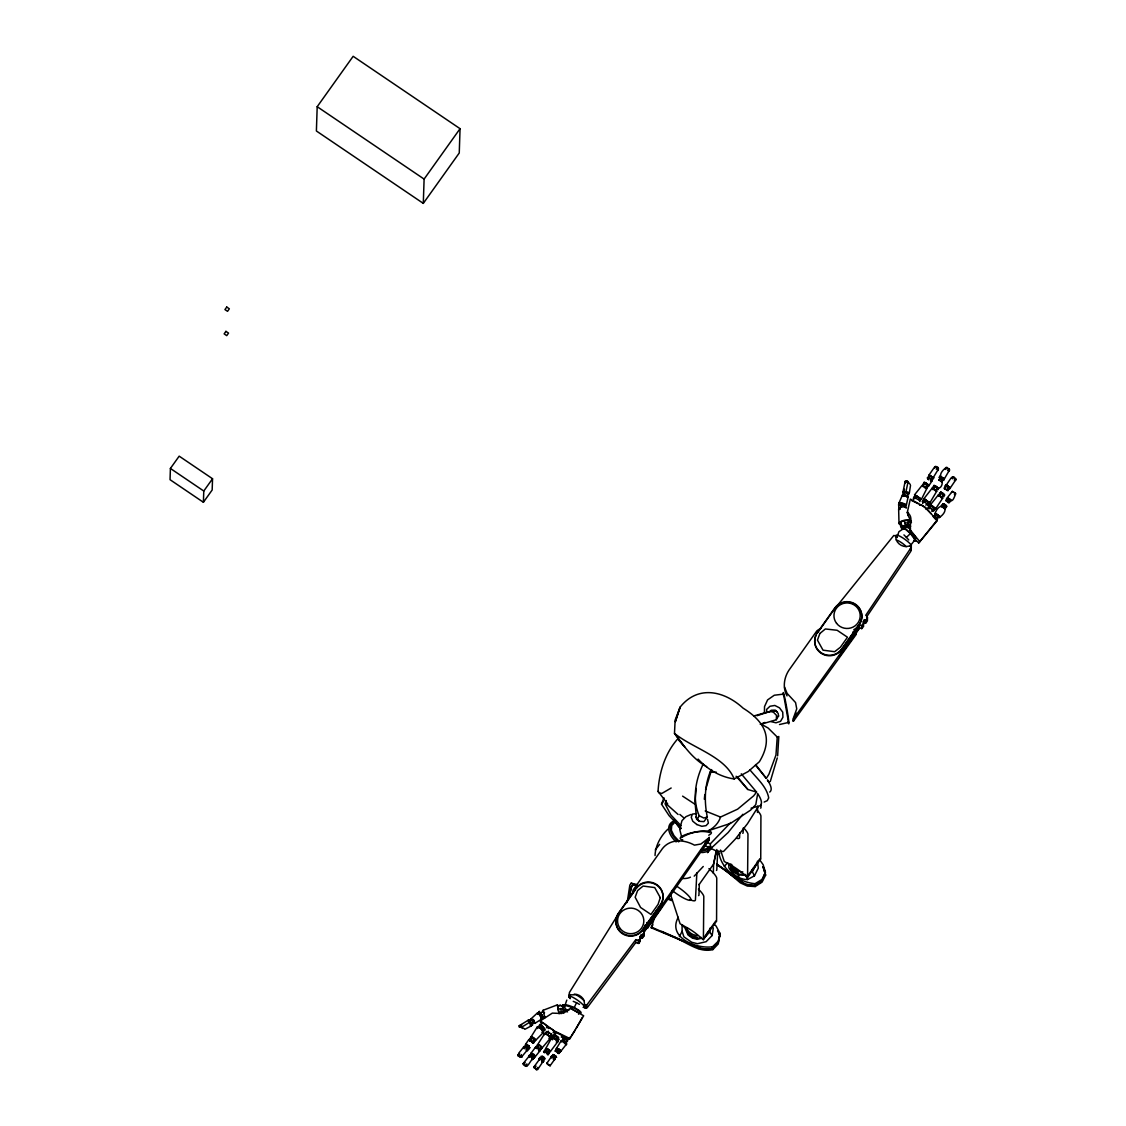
<?xml version="1.0" encoding="UTF-8"?>
<svg xmlns="http://www.w3.org/2000/svg" width="1126" height="1126" viewBox="0 0 1126 1126"><rect width="100%" height="100%" fill="white"/><g stroke="black" fill="none" stroke-linecap="round" stroke-linejoin="round"><path stroke-width="1.5" d="M522.394 1056.793L520.198 1057.131L521.352 1054.583M551.656 1055.639L551.247 1057.525L553.612 1054.64L555.948 1056.244L554.33 1059.496L553.316 1059.228M760.796 724.328L776.293 719.739L778.559 715.784M627.182 902.503L629.842 885.106L631.179 883.192L636.922 884.543M903.024 493.723L903.502 492.09L908.429 492.597L907.19 497.115M944.179 505.124C941.519 502.492 948.402 505.771 945.924 507.742L944.714 507.221M564.393 1043.577L565.491 1043.295L562.127 1041.142L562.55 1039.565M764.427 712.096L764.526 706.607L767.58 699.922L774.28 695.235L783.499 694.109L788.552 722.428L779.488 724.539M562.127 1041.142L564.759 1038.425M783.471 695.516L783.499 694.109M905.36 504.631L905.515 507.418L905.36 504.631L899.885 502.956L898.604 504.603L898.928 508.276L900.293 509.233M584.507 1005.138A10.852 10.57 1.9 0 1 584.83 1007.883L587.322 1007.587L635.697 942.659L638.766 943.349L640.244 941.252L639.695 936.719L644.241 932.708L642.819 930.217A14.779 14.385 1.9 0 0 645.099 925.065M639.695 936.719L640.342 938.225L638.864 940.309L638.766 943.349M854.972 631.953A14.779 14.385 1.9 0 0 859.11 628.041L862.009 628.463L863.487 626.38L862.84 624.874L864.247 622.903L864.346 619.877C867.02 621.045 868.836 616.302 865.753 615.289L911.314 547.292L910.371 545.857L906.191 546.603A10.852 10.57 1.9 0 1 896.268 539.917L895.494 535.849L893.777 535.497L834.887 608.645M864.346 619.877L862.952 621.833L863.586 623.34L862.108 625.437L862.009 628.463M170.406 468.444L170.04 479.69L203.398 502.28L212.167 489.993L212.547 478.747L179.175 456.157L170.406 468.444L203.778 491.035L203.398 502.28M317.194 106.703L316.392 130.996L423.292 203.384L459.253 152.981L460.055 128.688L353.156 56.3L317.194 106.703L424.108 179.09L423.292 203.384M569.292 994.23L569.967 997.875L569.193 997.256L569.432 992.456L618.484 913.848M561.269 1037.004L564.253 1038.228L562.887 1037.243L564.239 1036.877L569.263 1039.228L569.981 1038.594L583.69 1015.779L570.643 1008.347L573.064 1009.811A7.699 1.59 24.4 0 1 577.539 1012.471M584.844 1007.883L584.169 1000.789L582.522 999.198A7.206 1.379 35.3 0 0 575.921 994.751L570.066 994.849M585.703 1008.375L585.801 1005.349L584.943 1004.842M586.547 1008.249L586.646 1005.208L635.81 939.633L638.864 940.309M635.697 942.659L635.81 939.633M638.217 943.518L638.315 940.477M640.244 941.252L640.356 937.775M639.596 939.746L640.99 937.775L641.088 934.749M640.99 937.775L642.242 938L642.341 934.974M642.242 938L642.763 934.805M644.241 932.145L644.142 935.748L642.664 937.831M644.142 935.748L644.241 932.708M632.291 894.438A16.257 15.82 1.9 0 1 633.22 889.878L661.061 850.552C668.619 838.574 683.369 838.997 694.46 845.147L700.921 844.007L709.267 837.561L709.197 840.038L647.422 928.345L646.451 928.134L646.535 925.642A16.257 15.82 1.9 0 0 646.887 922.56M647.422 928.345L647.506 925.868L709.267 837.561M675.304 937.437C687.254 941.983 698.979 951.076 712.392 948.556L718.092 943.039L719.866 935.27L718.247 943.912L712.828 949.626C699.513 952.877 688.155 943.292 676.642 938.394L651.278 927.824L655.065 916.001M704.89 843.177L708.93 839.869L709.014 837.378M713.321 873.185L713.631 863.853L716.206 850.876L719.655 853.381L719.204 854.395C722.554 870.37 739.388 882.488 755.082 883.685L762.091 879.378L765.427 872.171L763.147 864.698L760.557 861.066M704.496 949.218L712.476 948.641L712.533 946.755L718.275 941.167L719.936 933.257L716.108 926.079L713.884 923.967M718.219 943.053L718.275 941.167M719.711 935.213L719.936 933.257M739.74 832.958L739.585 837.631A20.268 3.899 35.3 0 1 736.685 838.307M743.273 827.976L743.118 832.649A20.268 3.899 35.3 0 1 742.766 833.324M717.262 865.148L725.172 869.934L740.387 882.883L747.312 886.063L755.18 886.556L755.082 883.685M757.446 812.437L757.643 806.216M761.077 804.344L760.979 807.455A20.268 3.899 35.3 0 1 760.627 808.144M746.777 884.628L755.025 885.571L761.894 881.25L762.091 879.378M761.894 881.25L765.427 872.171M853.044 631.813A16.257 15.82 1.9 0 0 855.873 630.391L856.042 634.628L793.422 721.231L793.239 718.571L796.744 708.859L795.561 702.568L787.116 693.405L784.54 687.113M793.422 721.231L793.506 718.74L856.422 631.207M855.873 630.391L856.337 633.699M859.11 628.041L859.208 625.014L862.108 625.437M861.46 628.66L861.559 625.634M863.487 626.38L863.6 622.903M864.247 622.903L865.486 623.128L865.584 620.102M865.486 623.128L866.021 619.933M865.908 622.96L867.4 620.876L867.47 617.287M915.072 538.27A7.685 1.281 46.6 0 0 911.764 532.134C907.12 527.165 915.128 517.608 907.26 512.527L910.329 499.1L925.614 507.502L937.226 520.634L918.717 542.971L914.213 538.58M866.64 616.865L910.864 551.261L911.145 546.476M911.215 550.332L911.314 547.292M655.036 855.535C655.36 845.767 660.765 835.816 667.957 829.144M777.63 755.842L778.826 736.503L777.236 737.023L768.143 728.043L762.232 724.694M696.867 872.917L695.418 899.927A20.268 3.899 35.3 0 1 689.605 899.575M717.712 850.806L716.798 869.751A20.268 3.899 35.3 0 1 716.46 870.44M906.894 494.004L907.007 492.301M777.236 737.023L775.955 755.082L768.903 774.28L766.313 778.39L755.616 764.568M696.192 788.496L694.967 801.473L696.558 819.024L699.542 821.333L703.933 821.628L707.297 817.054C704.102 801.36 704.468 784.653 711.083 769.79M922.757 486.502L924.629 482.547L928.584 485.376L927.557 487.192M704.327 799.221L704.82 794.548M535.582 1047.208L530.923 1053.289L531.275 1054.4M533.808 1056.427L535.047 1056.948L530.923 1053.289M911.441 522.534L908.063 515.328L908.4 512.457M911.201 544.604L915.044 539.72L910.399 533.555L904.22 528.221L898.928 531.669L897.155 536.666M671.166 788.003L661.821 793.464L659.02 792.788L658.048 791.367C659.118 772.225 665.367 752.252 678.528 738.009M903.249 528.038L901.785 528.685L901.067 527.404L906.88 524.843L910.005 525.054L910.723 526.335L909.977 527.151M548.165 1032.345L548.418 1031.191L544.562 1034.217L545.716 1032.401M564.717 1006.123L566.8 1000.113M704.496 937.451L709.69 932.047L710.309 927.768M701.582 938.211L697.205 939.351L692.307 938.057L688.042 934.988L685.016 928.063L682.075 924.784L682.117 931.315L683.876 936.846L691.73 942.265L697.473 943.715L706.143 941.688L712.153 935.495L713.307 927.866M936.016 466.474C932.905 467.177 937.747 465.868 938.113 467.698L938.071 470.527M905.318 506.658L903.587 505.602L903.897 503.758M628.491 898.759L631.573 885.866L633.642 884.276L631.179 883.192M904.417 489.205L903.742 492.428L902.953 492.245L905.135 481.407L907.57 481.266L910.104 484.321M537.721 1068.757L536.384 1069.686L533.865 1067.068L539.847 1058.82A3.181 1.182 33.8 0 1 543.225 1061.241L537.538 1069.7L533.865 1067.068L534.386 1066.364M904.994 492.104L904.614 496.059L907.5 496.721M540.944 1049.601L538.904 1050.474C542.985 1049.826 540.663 1043.478 538.763 1045.66L537.074 1047.279M906.331 505.194L908.133 496.89M908.147 520.395L907.809 526.912L905.29 525.997L904.403 520.676L908.147 520.395L909.822 521.338L910.399 523.703L909.287 527.109M716.854 849.483L713.631 863.853A20.268 3.899 35.3 0 1 713.279 864.529L698.965 884.74A20.268 3.899 35.3 0 0 699.316 884.051L698.95 894.945A20.268 3.899 35.3 0 1 698.599 895.62M937.93 489.697L938.282 488.093L936.269 486.446L934.341 485.686L933.032 486.699M526.996 1048.996L525.926 1049.981L528.46 1049.418L529.206 1045.899L526.884 1044.478L523.9 1047.616L524.505 1046.124M908.457 492.921L909.372 492.78L910.526 485.348M528.671 1021.268L530.233 1019.509M902.714 492.104L905.881 492.104L908.035 481.984L906.205 481.252L905.36 483.181M528.854 1020.508L530.937 1025.533L532.654 1025.026M913.636 499.451L915.494 495.285L920.969 498.804L919.872 500.817M705.538 789.875L711.632 769.593M531.866 1054.541C533.963 1051.234 536.243 1058.679 531.965 1059.27L534.245 1058.13M903.502 492.09L903.699 496.383M932.905 479.395L933.257 477.537L930.653 480.943L932.229 476.974L928.992 475.045L934.862 466.657M558.341 1048.785L555.498 1051.022L555.878 1049.601L559.425 1049.39L559.664 1052.528L557.553 1052.937M949.485 489.317L949.936 487.614L946.262 484.87L944.742 486.108M741.274 773.815L756.588 792.099L753.575 795.913L737.614 809.172L720.499 817.054C718.824 822.867 713.926 827.906 708.578 830.65L730.563 823.373L750.634 810.101L755.785 804.654L757.685 793.661A87.279 16.763 35.3 0 1 759.966 805.78L751.084 808.201M549.291 1053.331L547.855 1054.415L549.685 1050.445L548.658 1049.446L546.94 1048.714L544.337 1052.36L544.59 1049.995M909.864 530.29L910.005 525.054M679.851 828.426L681.99 820.643L685.931 816.674L690.998 814.478M943.813 480.464L943.546 478.184M525.49 1066.28L523.069 1063.69L529.516 1055.653A3.181 1.239 39.6 0 1 532.837 1058.088L528.207 1064.985L525.49 1066.28L526.912 1063.901M770.254 781.599L777.278 757.911M939 517.974L939.309 516.06L935.171 513.301C939.633 500.099 951.625 507.953 940.309 516.848L938.985 516.285M752.238 869.863L751.816 871.271L753.35 868.16M945.193 469.26L945.713 467.586L946.91 467.459L949.542 469.95L944.404 478.789C936.114 477.354 943.194 468.655 946.91 467.459M530.093 1041.043L529.037 1040.016L530.529 1038.158L531.979 1037.116L533.231 1037.665L534.85 1039.016L534.301 1041.283L532.95 1042.887L531.683 1042.24M536.37 1048.602L536.342 1046.209M569.32 995.483L569.193 997.256M949.457 487.248L946.952 490.345M520.198 1057.131L518.143 1055.85L519.565 1053.472M539.889 1058.524L539.213 1060.045L539.635 1057.455M563.211 1041.437L565.28 1038.58L566.533 1039.256L567.377 1040.241L565.491 1043.295M709.45 930.217L706.495 934.242M943.855 496.819L944.447 495.06L943.039 493.512L940.801 492.245L939.295 493.287M950.33 501.675C952.751 499.874 945.629 496.819 947.951 498.466M528.629 1056.582L528.924 1055.695M533.175 1058.806L532.288 1059.735M903.179 525.814L902.644 527.404A9.43 1.562 46.3 0 1 911.708 534.78A9.43 1.562 46.3 0 1 914.565 540.916M776.293 719.739L776.546 715.432L772.985 711.745L768.059 711.815L753.899 715.981M943.405 503.927C942.434 504.012 940.618 507.488 942.448 507.024L944.264 508.502L946.319 505.954M944.404 478.789L940.745 476.551L939.084 480.183M793.168 721.062L796.082 712.969M544.674 1028.193L542.45 1032.007L544.717 1029.938M543.9 1058.82L541.592 1057.047C542.042 1055.034 546.054 1058.173 543.9 1058.82L541.719 1061.86L544.154 1061.002M681.146 828.286L669.097 815.66L661.497 804.161L663.96 797.785M666.339 800.53L665.058 803.767L670.829 814.914L681.061 825.752M934.664 514.723L936.03 513.794L939.309 516.06L936.311 518.861M549.615 1050.614L546.673 1049.15M529.628 1054.752L528.995 1056.301L531.205 1056.751L532.809 1059.087M544.646 1058.102L542.774 1061.888M932.764 489.402L934.932 485.756M937.634 487.403L935.537 491.189L938.282 488.093M558.06 1009.178L557.567 1006.151L560.368 1005.321L564.027 1006.602L563.324 1008.305L558.06 1009.178L558.904 1012.964L564.858 1010.613L565.759 1009.023M678.274 917.268C667.042 937.479 696.572 949.232 712.533 946.755M943.461 478.212L941.477 481.928M898.998 503.012L902.362 495.173M950.597 500.028L947.951 502.449M697.796 820.39L697.416 819.249L699.232 815.759C691.983 799.291 695.587 779.375 703.37 763.71M933.018 489.613L934.988 486.39L934.341 485.686M948.528 488.684L949.232 487.108L949.936 487.614M938.817 496.073L940.801 492.245M931.695 511.204L934.805 507.84L930.372 504.603L928.908 506.292M944.39 488.825L946.966 485.39M929.246 508.755L931.469 505.222M544.111 1051.754L545.054 1051.98L547.306 1048.77M554.034 1036.525L553.57 1035.61L554.597 1035.709L556.047 1032.528L561.564 1035.202L561.761 1036.384M547.222 1062.592L547.306 1064.225L550.079 1065.787L554.822 1059.172A2.787 0.83 35.3 0 0 552.036 1056.92L550.811 1057.37A2.787 0.83 35.3 0 0 551.276 1057.933M578.863 1012.936L580.228 1011.95L574.133 1007.826L576.512 1002.717L573.233 1001.352M955.27 492.822L955.622 493.807L952.357 491.4L946.459 498.804M901.616 503.083L900.237 507.727L898.928 508.276M944.165 494.525L941.406 498.016M535.835 1047.743L538.847 1044.886M558.496 1053.345L556.441 1051.431L557.074 1050.15M920.181 498.677L921.462 499.254L926.825 488.515L924.77 486.925L922.039 485.419L914.579 494.793L916.254 496.242M728.649 863.262L728.902 867.752C732.618 874.691 739.529 879.575 747.565 879.547L754.476 875.803L758.291 868.132L757.404 861.235M534.343 1038.622L532.302 1041.789L533.358 1042.817L534.766 1041.184M906.36 481.449L905.163 482.294L905.135 481.407L907.57 481.266M904.403 520.676L900.969 521.817L900.392 525.758L902.433 528.319L905.29 525.997M755.715 865.204L752.365 871.848L754.476 875.803M539.058 1059.214L540.114 1059.242L542.38 1056.315M551.247 1056.962L552.261 1057.244L554.091 1054.752M764.033 868.357L765.61 875.183L762.049 882.137L755.18 886.556M922.63 503.491L924.868 499.311L929.696 502.717L928.514 504.687M679.372 936.607L682.117 931.315M938.817 496.003L941.674 492.583M954.398 494.624L955.622 493.807C950.752 507.756 950.738 495.102 946.741 499.156L946.572 501.197L948.458 498.438M555.09 1036.019L555.836 1035.413L558.595 1037.285L557.3 1041.832L558.566 1040.114M936.03 513.794L934.172 517.242L936.959 514.3M651.278 927.824L652.897 924.756M942.448 507.024L944.348 504.321M582.297 1017.454L576.16 1028.432M529.825 1056.104L532.218 1053.387M541.24 1046.645L539.016 1049.629L539.551 1050.488M545.561 1048.925L551.402 1038.313M534.611 1055.146L532.387 1057.976M944.939 506.236L945.544 505.152M552.416 1039.228L553.091 1036.342M536.384 1069.686L537.862 1067.406M529.403 1057.398L530.177 1056.061M529.037 1040.016L530.107 1038.2M928.317 502.097L929.823 502.928L936.733 491.217L933.44 488.642L932.272 488.022L923.911 498.734L925.853 500.451M948.683 471.4L949.542 469.95L948.725 468.909L946.769 467.712L945.685 469.429M918.239 499.606L919.407 497.65M928.584 485.376L925.614 488.402L922.813 485.883M937.522 516.524L938.296 515.215M552.036 1038.214L553.415 1038.425L555.836 1035.413M948.965 500.451L949.682 499.268M556.314 1048.602L561.156 1040.832M937.325 488.008C943.687 489.36 943.56 475.918 938.718 479.746M531.05 1036.877L537.144 1027.137M947.332 487.84L948.261 486.348M898.801 505.363L899.885 502.956M757.939 807.145L747.467 823.725L735.25 839.166L723.511 851.467L717.009 851.298L704.932 845.57M537.552 1044.759L544.618 1033.696M655.262 849.947L659.625 844.373M927.585 484.279L925.22 487.319M928.992 475.045L933.285 477.579L938.535 468.824L935.664 466.6L934.496 468.247M928.612 501.802L925.839 505.138M539.255 1011.429L538.115 1013.893L539.255 1011.429L543.717 1017.721L541.69 1018.383L540.663 1017.397M941.054 478.817L942.012 477.34M556.906 1040.818L555.428 1039.411L556.61 1037.609M915.888 498.142L917.169 496.186M529.206 1045.899L526.898 1048.658L527.123 1050.347M928.795 485.827L931.948 481.041M571.867 1035.118L575.287 1029.952M934.636 508.276L935.72 508.628L942.715 498.142L941.73 497.157L938.31 494.99L930.357 504.927M529.431 1039.945L530.698 1040.593L531.908 1038.805M952.455 478.817L953.553 476.833L950.865 478.283L946.333 484.94M934.144 510.388L935.396 508.558L934.805 507.84M527.376 1046.364L525.49 1044.449L528.784 1039.636L533.611 1043.197L532.64 1042.873M524.392 1047.138L525.603 1047.518L526.616 1046.04M947.571 470.584L949.105 468.796M951.357 478.254L952.343 476.847L953.581 477.171L955.96 479.549L953.553 476.833M925.375 502.238L926.656 500.408M538.65 1026.096L537.384 1027.911L541.31 1024.59M942.082 494.877L943.039 493.512M935.453 487.614L936.269 486.446M571.009 1036.314L568.025 1039.594M635.148 890.103L618.498 913.58A14.779 14.385 1.9 0 0 622.27 933.595A14.779 14.385 1.9 0 0 642.819 929.949L660.441 905.093A14.779 14.385 1.9 0 0 656.669 885.078A14.779 14.385 1.9 0 0 636.12 888.724M817.265 633.22L834.887 608.364A14.779 14.385 1.9 0 1 855.436 604.732A14.779 14.385 1.9 0 1 859.222 624.747L841.601 649.603A14.779 14.385 1.9 0 1 815.871 635.697M539.016 1049.629L537.764 1048.503L538.721 1047.166M643.678 932.145L660.329 908.668A14.779 14.385 1.9 0 0 661.736 906.205M859.096 628.322L841.474 653.179A14.779 14.385 1.9 0 1 839.602 655.332M643.664 932.666L660.315 909.189A14.779 14.385 1.9 0 0 661.708 906.726M859.082 628.843L841.46 653.699A14.779 14.385 1.9 0 1 839.588 655.839M670.519 894.466L680.09 923.756L685.495 926.853A14.188 2.731 35.3 0 1 698.472 935.579L702.737 939.351L715.686 921.11L716.572 921.35L716.755 878.519A25.335 4.87 35.3 0 0 708.944 868.625M720.541 850.074L724.257 861.46L729.662 864.557A14.188 2.731 35.3 0 1 742.639 873.283L746.918 877.055L759.853 858.814L760.74 859.054L760.923 816.223A25.335 4.87 35.3 0 0 757.517 810.65M702.737 939.351L703.412 939.661L716.347 921.406M746.918 877.055L747.58 877.365L760.514 859.11M424.108 179.09L460.055 128.688M203.778 491.035L212.547 478.747M936.044 521.479L918.717 542.971M913.693 497.143L915.494 495.285M547.63 1053.809L546.504 1052.81L547.574 1051.29M661.497 804.161L663.411 801.501M545.674 1034.118L547.63 1035.005L548.911 1033.232M948.88 486.84L950.33 487.91L955.96 479.549L954.651 480.718M929.696 477.523L930.738 476.101L929.612 475.397L928.274 476.622M922.898 502.604L922.18 501.211L923.813 501.788L925.15 499.888L924.052 498.959L922.658 500.746M536.06 1066.111L534.287 1068.18M551.374 1056.723L546.926 1063.24L550.079 1065.787L550.079 1064.886M954.243 480.155L955.622 478.381M924.756 484.715L925.98 483.082M550.389 1051.487L557.806 1041.649M936.297 469.317L938.113 467.698M931.934 508.234L933.257 506.503M526.799 1050.671A3.181 1.225 40.7 0 0 527.531 1050.854L527.306 1048.7A3.181 1.225 40.7 0 0 523.984 1046.631L518.762 1053.148L518.143 1055.85M538.158 1027.475L539.987 1028.151L541.381 1026.349M531.205 1056.751L532.302 1055.329M523.421 1064.76L525.124 1062.592M551.571 1036.342L550.164 1038.031L549.389 1036.638L551.599 1033.71M527.812 1049.474L521.422 1057.117L517.805 1054.879L519.114 1054.766M560.748 1051.388L566.448 1044.168M540.114 1059.242L541.564 1059.96L542.69 1058.553M535.047 1056.948L539.804 1051.008M742.878 814.267L728.114 832.536L710.717 848.624L710.351 843.81L730.802 822.473M554.33 1058.947L553.513 1058.032L554.442 1056.892M564.59 1042.31L565.646 1041.029M710.83 848.722L707.55 852.663A22.914 12.668 29.2 0 0 708.212 849.3M543.225 1031.571L542.042 1029.91L543.464 1028.207M703.257 866.485L694.193 876.141M922.771 484.377L924.629 482.547M541.705 1048.39L550.079 1038.538M951.456 492.456L952.357 491.4L955.172 493.019M557.651 1052.233L558.595 1051.135M772.985 711.745L775.73 710.478L778.235 713.56L778.559 716.375M548.587 1028.531C549.952 1026.673 559.706 1033.809 551.416 1035.92C554.274 1035.427 544.055 1028.798 546.969 1032.809M941.603 481.773L944.306 478.691M724.285 866.33L727.495 862.91M929.71 475.482L927.838 478.958L928.809 479.859M541.69 1018.383L539.157 1014.301L543.042 1011.542L544.562 1012.851M535.455 1040.508L543.478 1032.373M527.292 1065.745L526.701 1066.35L523.069 1063.69L523.998 1063.338M945.404 486.573L946.262 484.87M908.752 539.959L906.416 537.412L910.399 533.555M674.164 823.092L671.729 825.457L671.349 830.228L673.939 835.619L679.245 841.474M709.155 846.302L706.72 848.652L700.724 850.186M926.051 509.388L929.288 507.235L933.693 511.049L932.736 510.88M539.115 1058.736L538.692 1059.904M543.422 1061.818L542.07 1062.325M531.134 1018.748L537.496 1012.879L539.804 1014.892L542.225 1018.734L534.864 1023.365L531.134 1018.748L534.864 1023.365M530.079 1020.367L533.077 1019.509L534.287 1021.198L534.625 1022.647L531.697 1024.027M938.929 477.466L940.266 476.228L941.111 476.72M521.507 1024.576L519.114 1025.87L519.452 1027.165L523.393 1026.138L530.247 1021.901L529.642 1020.874A3.688 0.887 65.4 0 0 528.291 1020.677L528.53 1021.648M563.901 1013.217L562.564 1006.236L564.027 1004.997A9.43 1.999 24.3 0 1 575.865 1008.474A9.43 1.999 24.3 0 1 579.623 1013.316M558.468 1052.993L559.552 1052.078M534.625 1022.647L531.12 1024.773M942.279 505.208L943.391 504.307M540.776 1023.126L540.396 1020.874L552.331 1013.118L561.719 1013.484L570.643 1008.347M554.33 1059.496L555.399 1058.693M519.452 1027.165L521.493 1025.87M768.565 712.237L770.93 710.52L775.73 710.478M555.948 1056.244L553.232 1055.062M937.226 520.634L936.438 520.465M682.046 837.209C689.985 832.607 700.611 829.918 709.563 832.48M565.477 1043.872L566.772 1042.972M707.297 817.054L703.806 818.039L699.232 815.759M527.615 1049.882L529.107 1048.911M542.31 1011.261L543.042 1011.542M540.621 1016.116L542.45 1014.948M531.416 1025.856L524.871 1029.277M529.727 1021.409L533.175 1019.945M528.347 1020.114L519.114 1025.87L522.633 1028.46M698.092 759.079C707.438 769.325 720.26 776.996 734.166 778.939L748.171 771.549L759.388 761.725C773.9 737.882 764.441 721.4 743.118 708.17C724.454 690.956 698.12 684.65 680.16 707.072L675.136 720.091L674.488 733.378C683.693 745.764 692.912 759.121 706.706 766.693M530.656 1023.112L532.274 1022.38M764.16 802.05L767.27 800.656L768.72 797.898C766.581 786.398 756.813 778.418 749.789 769.677M541.578 1017.721L543.562 1016.877M760.261 724.314L764.99 722.428M544.787 1016.426L544.857 1017.763L543.112 1010.275L557.44 1004.842L558.116 1006.18M554.921 1059.58L553.598 1059.608M756.968 715.714L766.342 712.674M557.567 1006.151L560.072 1005.363L564.027 1006.602M919.801 501.605C921.307 500 911.596 496.228 913.453 499.001M942.715 498.142L941.871 497.903M701.315 937.451L697.219 938.521L692.589 937.339L688.746 934.552L685.889 928.26M747.58 877.365L747.974 834.479A25.335 4.87 35.3 0 0 744.567 828.891M703.412 939.661L703.806 896.775A25.335 4.87 35.3 0 0 698.401 889.118M911.638 500.521L918.281 503.744M929.921 504.434L935.72 508.628M564.83 1005.363L574.133 1007.826M716.403 772.225L710.027 772.197M585.801 1005.349L586.646 1005.208M696.53 813.577L692.377 814.112L691.265 817.321L692.743 821.206L696.881 824.556M697.853 948.472L700.09 948.261M904.699 526.588L902.109 526.813L904.079 529.178M549.038 1038.116L550.164 1038.031M904.797 523.041L908.696 522.816M908.654 524.8L910.596 528.08L901.813 526.588L902.616 528.249M770.93 710.52L774.604 710.393L777.207 711.787M563.084 1009.74L565.576 1009.656L567.546 1011.922M948.965 502.9C951.4 502.745 944.151 498.297 945.981 500.845M556.047 1032.528L554.991 1032.739L555.315 1033.598M525.49 1044.449L530.079 1047.842L529.164 1047.532M745.581 874.536L738.515 874.17L734.476 871.651L731.717 867.836M730.492 863.867L730.83 868.428L733.969 872.228L738.304 874.888L745.891 875.324L747.565 879.547M563.479 1011.627L566.195 1011.824M898.604 504.603L903.587 505.602M755.025 885.571C743.99 885.965 735.56 877.942 727.438 871.566M905.881 492.104L909.372 492.78M560.185 1050.206L557.567 1048.756M927.472 505.504C929.612 505.095 924.742 502.323 923.813 501.788M566.814 1041.156C570.699 1041.086 559.988 1036.553 563.873 1039.791M566.181 1009.558L568.94 1010.219M913.974 540.283L914.945 540.466M903.714 492.301L905.135 492.597M646.535 925.642L647.506 925.868M636.795 885.177L633.825 884.529L631.855 885.979L628.716 898.703C629.955 895.395 629.701 880.898 636.612 885.88M945.432 508.811L944.32 508.347M770.972 721.611L775.983 722.793L780.557 721.344L782.922 717.234L782.739 712.181L779.53 707.86L774.815 705.453L770.001 706.255L766.581 709.464L766.792 712.716M951.273 500.563L949.514 499.62M697.247 937.268L692.434 936.044L688.436 933.144M926.825 488.515L925.938 488.107M696.558 819.024L699.542 821.333M914.579 494.793L921.462 499.254M736.122 776.25L747.847 789.495L756.588 792.099M558.102 1039.27L559.115 1039.368L554.597 1035.709M720.499 817.054L705.214 810.945M929.288 507.235L928.317 507.066L928.781 507.967M696.825 824.513L701.822 826.315L706.058 825.639L708.395 823.12L707.55 819.306M707.255 842.684L710.351 843.81M542.225 1018.734L540.832 1017.777M941.308 481.534L938.774 479.986M700.105 948.134L682.933 940.97M896.268 539.917L897.957 540.564A7.206 1.379 35.3 0 1 904.544 544.998L906.191 546.603M926.74 485.067L928.077 485.587M943.574 494.722L944.447 495.06M667.268 898.872L671.589 900.617M945.376 505.94L946.319 506.334M667.887 897.943L672.236 899.787M924.052 498.959L924.868 499.311M929.696 502.717L927.092 501.281M661.652 931.357L675.403 937.325M651.307 927.008L682.919 941.097M936.733 491.217L935.579 490.612M942.223 504.701L943.433 505.222M555.498 1051.022L556.441 1051.431M947.177 490.373L944.77 488.768M947.233 490.514L948.261 490.612L944.038 488.037M939.914 476.031L940.745 476.481M569.981 1038.594L554.428 1031.022L540.396 1020.874M558.468 1051.98L559.664 1052.528M935.509 490.556L932.975 488.994M945.671 506.334C950.006 507.84 941.35 501.422 943.25 504.49M923.911 498.734L929.823 502.928M557.863 1053.289C562.127 1054.865 553.387 1048.686 555.399 1051.515M563.999 1005.842L562.648 1004.73L563.704 1007.7M553.415 1038.425L555.428 1039.411M948.486 502.59L946.572 501.197M543.323 1027.151L541.437 1025.11M553.063 1032.232L554.175 1032.809M546.574 1027.644C551.036 1029.206 540.227 1019.649 542.07 1023.717M936.959 518.973L934.819 517.383M938.549 515.863L939.478 516.37M543.196 1058.665C548.855 1061.128 538.622 1053.542 541.409 1057.398M933.285 477.579L933.961 477.959L933.201 477.48M934.298 507.939L935.396 508.558M949.936 499.831L950.794 500.31M576.512 1002.717L579.468 1004.392M929.668 475.425L930.414 475.848M932.229 476.974L933.355 477.621M545.054 1051.98L546.504 1052.81M936.945 519.114C939.689 520.24 933.144 513.695 934.003 516.201M524.153 1028.671L519.973 1025.983L520.423 1027.306M536.483 1047.743L537.764 1048.503M941.617 497.65L939.323 495.876M552.261 1057.244L553.513 1058.032M738.389 872.875L734.194 870.257L731.323 866.302M945.939 484.644L950.33 487.91M716.812 864.036L742.555 882.7M716.671 864.092L734.56 877.548M943.053 494.525C948.472 497.453 938.366 489.388 941.266 493.132M682.609 796.138L695.333 804.471M908.161 527.221L910.272 528.784M543.112 1010.275L543.548 1011.134M543.985 1029.98C548.841 1031.627 534.203 1018.467 541.789 1027.925M529.431 1047.391L527.067 1045.984L526.884 1044.478M716.896 852.734L719.204 854.395M933.721 489.374L932.272 488.022M935.354 486.798L934.003 485.264L938.62 488.515M530.698 1040.593L532.302 1041.789M910.258 548.897L911.047 549.516M926.895 509.487L931.244 513.794M533.823 1038.679L534.85 1039.537M533.175 1055.329L534.273 1056.258M539.987 1028.151L542.042 1029.91M667.69 803.95L658.048 791.367M679.837 814.422L683.496 817.56M941.885 506.587L941.139 505.841M939.422 515.975L940.309 516.848M936.072 514.188L935.171 513.301M525.603 1047.518L526.898 1048.658M666.578 804.175L678.091 814.464M939.295 495.961L938.31 494.99M941.083 492.794L942.209 493.793M547.63 1035.005L549.389 1036.638M529.867 1040.973L528.784 1039.636M538.059 1013.273L539.157 1014.301M542.31 1016.384L543.717 1017.721M933.13 516.581L935.776 519.508M903.953 534.892L906.416 537.412M712.476 948.641L712.828 949.626M541.564 1059.96L542.619 1061.044M908.429 492.597L908.696 494.652M678.612 740.049L684.791 746.932M533.077 1019.509L534.329 1020.874M924.136 482.772L925.136 483.87M909.878 529.882L919.872 541.62M755.49 765.145L766.313 778.39M747.847 789.495L737.375 776.813M930.372 504.603L930.963 505.321M683.383 745.215L674.488 733.378C692.715 748.241 725.102 756.419 734.166 778.939M925.952 508.642C924.939 507.277 919.872 503.209 919.576 505.278M709.69 932.047L712.153 935.495M532.499 1019.931L533.668 1022.549M903.559 527.714L901.208 524.237L900.969 521.817M695.699 816.632L697.416 819.249M524.209 1048.785L523.576 1046.842M768.903 782.303L767.411 779.938A87.279 16.763 35.3 0 1 769.691 792.057M538.2 1014.315L537.496 1012.879M717.572 930.836L719.866 935.157M718.768 933.285L720.063 936.086M788.13 721.527L788.552 722.428M530.247 1021.901L531.472 1025.293A3.688 0.887 65.4 0 1 530.121 1025.096M787.032 695.896C782.486 687.902 783.992 677.683 788.932 670.209L816.814 630.926A16.257 15.82 1.9 0 1 820.882 628.463M906.88 524.843L907.697 527.123M565.576 1009.656L564.027 1004.997L562.521 1005.138L562.564 1006.236M762.907 866.682L765.61 875.183M763.09 866.584L765.356 874.058M907.26 512.527L908.063 515.328M559.101 1013.752L557.44 1004.842M679.78 829.58L681.68 837.054M560.579 1008.53L561.536 1012.443M738.304 874.888L739.036 877.956M906.163 508.164A4.237 1.52 -10.1 0 0 906.346 507.601A4.237 1.52 -10.1 0 0 902.01 507.024A4.237 1.52 -10.1 0 0 898.647 509.149L899.012 523.562A6.573 2.365 -10 0 0 899.829 524.223M561.832 1042.014A3.491 0.999 35.1 0 1 561.269 1041.311A3.491 0.999 35.1 0 1 562.859 1040.874A3.491 0.999 35.1 0 1 566.195 1043.492A3.491 0.999 35.1 0 1 565.716 1044.661M560.649 1050.994A2.928 0.83 35.1 0 1 559.312 1051.36M556.891 1049.587A2.928 0.83 35.1 0 1 556.413 1049.01A2.928 0.83 35.1 0 1 557.736 1048.644M557.947 1048.588A2.928 0.83 35.1 0 1 560.847 1050.938M547.236 1054.541A3.181 0.718 33.9 0 0 548.151 1054.049A3.181 0.718 33.9 0 0 544.773 1051.642A3.181 0.718 33.9 0 0 543.858 1052.134A3.181 0.718 33.9 0 0 544.491 1052.754M556.202 1042.043A4.152 1.21 32.9 0 0 557.483 1041.001A4.152 1.21 32.9 0 0 553.007 1037.919A4.152 1.21 32.9 0 0 551.712 1038.96A4.152 1.21 32.9 0 0 552.556 1039.805M546.448 1050.037A3.153 0.873 33 0 1 545.8 1049.404A3.153 0.873 33 0 1 546.757 1048.672A3.153 0.873 33 0 1 550.135 1050.994A3.153 0.873 33 0 1 549.192 1051.74M539.467 1049.812A3.251 0.746 38.3 0 1 539.312 1050.91A3.251 0.746 38.3 0 1 538.524 1050.488M535.497 1047.813A3.251 0.746 38.3 0 1 536.075 1047.307M536.103 1047.138A3.251 0.746 38.3 0 1 539.495 1049.643M549.375 1038.524A4.152 1.295 36.6 0 0 549.812 1036.75A4.166 1.295 36.6 0 0 545.336 1033.71A4.152 1.295 36.6 0 0 544.393 1034.653M540.367 1048.024A3.153 0.929 36.5 0 0 541.17 1048.376A3.153 0.929 36.5 0 0 541.465 1047.081M538.51 1046.772A3.153 0.929 36.5 0 1 537.778 1046.068A3.153 0.929 36.5 0 1 538.073 1044.773M538.115 1044.576A3.153 0.929 36.5 0 1 541.507 1046.884M924.882 483.828A3.308 0.774 34.9 0 1 924.277 482.238A3.308 0.774 34.9 0 1 927.838 484.321A3.322 0.774 34.9 0 1 928.443 485.911A3.322 0.774 34.9 0 1 927.711 485.658M931.047 479.606A3.153 0.746 34.9 0 1 931.61 481.126A3.153 0.746 34.9 0 1 930.92 480.872M928.232 479.141A3.153 0.746 34.9 0 1 927.754 477.635A3.153 0.746 34.9 0 1 931.258 479.634M537.398 1028.531A4.546 1.393 38.3 0 1 537.693 1026.954A4.546 1.393 38.3 0 1 542.479 1029.98A4.546 1.393 38.3 0 1 542.943 1032.542A4.546 1.393 38.3 0 1 541.916 1032.204M531.754 1038.538A3.153 0.957 38.3 0 1 531.43 1036.764A3.153 0.957 38.3 0 1 534.751 1038.848A3.153 0.957 38.3 0 1 535.075 1040.621A3.153 0.957 38.3 0 1 534.357 1040.396M905.22 505.546A4.237 0.985 17.7 0 0 906.134 504.786A4.237 0.985 17.7 0 0 901.236 502.787A4.237 0.985 17.7 0 0 899.195 503.435A4.237 0.985 17.7 0 0 900.026 503.969M907.429 497.326A3.336 0.788 17.7 0 0 907.809 496.439A3.336 0.788 17.7 0 0 904.122 494.99A3.336 0.774 17.7 0 0 902.517 495.496A3.336 0.774 17.7 0 0 903.179 495.933M697.796 935.523A12.358 12.034 1.9 0 1 686.494 927.908M676.233 885.895A16.411 3.153 35.3 0 1 690.787 900.054A16.411 3.153 35.3 0 1 672.166 890.497M742.864 871.96A12.358 12.034 1.9 0 1 731.562 864.346M711.646 847.301A23.871 13.188 29.2 0 1 701.611 852.579M676.107 841.924A23.871 13.188 29.2 0 1 673.095 821.347M710.295 847.245A22.717 12.555 29.2 0 1 701.597 850.876M678.556 841.854A22.717 12.555 29.2 0 1 674.446 821.15M690.435 877.182A21.169 11.696 29.2 0 1 682.103 878.435M899.012 523.562A6.573 2.365 -10 0 1 904.234 520.282A6.573 2.365 -10 0 1 910.948 521.183A6.573 2.365 -10 0 1 910.681 522.056M899.167 509.571A4.237 1.52 -10.1 0 1 898.647 509.149M578.581 1013.555A7.685 1.619 24 0 1 578.553 1014.23M859.208 625.014A14.779 14.385 1.9 0 1 853.804 629.631M897.183 537.524A9.402 1.802 35.3 0 1 898.618 535.624A9.402 1.802 35.3 0 1 908.823 542.493A9.402 1.802 35.3 0 1 910.075 546.194M645.325 925.305A14.779 14.385 1.9 0 1 644.114 930.794M574.246 994.103A10.866 10.57 1.9 0 1 584.169 1000.789M570.235 998.678A9.402 1.802 35.3 0 1 571.656 996.763A9.402 1.802 35.3 0 1 581.875 1003.646A9.402 1.802 35.3 0 1 583.113 1007.348M783.189 694.08A15.863 0.774 80 0 1 786.708 707.691A15.863 0.774 80 0 1 788.341 722.934M646.803 925.051A16.257 15.82 1.9 0 1 646.451 928.134M682.778 839.827A15.863 3.547 -10.7 0 1 685.621 834.605A15.863 3.547 -10.7 0 1 706.199 830.96A15.863 3.547 -10.7 0 1 708.718 835.225M681.019 828.581A28.263 9.67 37.1 0 1 674.066 819.827M680.357 828.75A24.251 8.29 37.1 0 1 674.812 820.798M679.217 709.76L675.375 721.682L680.16 707.072L679.217 709.76M660.286 897.633L658.063 904.389L650.941 914.439L640.595 907.486L635.163 897.225L637.583 890.61L643.087 886.049L654.713 887.57L660.286 897.633M819.869 633.502L817.448 640.131L823.022 650.181L834.648 651.701L840.348 647.281L847.484 637.232L837.139 630.279L825.372 628.955L819.869 633.502M636.134 888.203L618.512 913.059A14.779 14.385 1.9 0 0 622.298 933.074A14.779 14.385 1.9 0 0 642.847 929.429L660.469 904.572A14.779 14.385 1.9 0 0 656.683 884.557A14.779 14.385 1.9 0 0 636.134 888.203M834.915 607.843L817.279 632.713A14.779 14.385 1.9 0 0 821.065 652.714A14.779 14.385 1.9 0 0 841.615 649.083L859.237 624.226A14.779 14.385 1.9 0 0 855.464 604.212A14.779 14.385 1.9 0 0 834.915 607.843M226.748 307.06L224.947 309.58L227.536 311.325L229.338 308.805L226.748 307.06M225.932 331.354L224.144 333.873L226.734 335.632L228.536 333.113L225.932 331.354M552.908 1054.569L556.525 1057.342L552.908 1054.569M836.548 623.311A13.132 12.78 1.9 0 0 859.138 620.778A13.132 12.78 1.9 0 0 845.556 603.001A13.132 12.78 1.9 0 0 836.548 623.311M620.159 928.528A13.132 12.78 1.9 0 0 642.749 925.994A13.132 12.78 1.9 0 0 629.167 908.203A13.132 12.78 1.9 0 0 620.159 928.528"/></g></svg>
